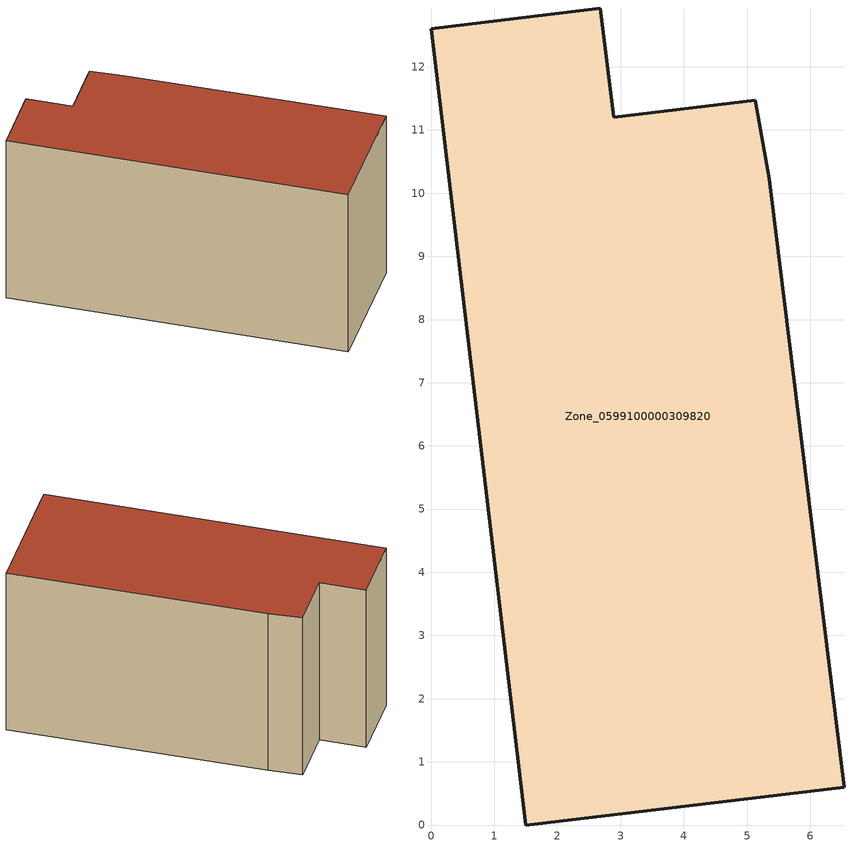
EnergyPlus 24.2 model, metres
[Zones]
Zone_0599100000309820
 floor ground (C_G): 2.89,11.2 5.13,11.47 5.35,10.23 6.54,0.6 1.5,0 0,12.6 2.68,12.93 z0
 wall outside (C_F): 5.13,11.47 2.89,11.2 2.68,12.93 0,12.6 1.5,0 6.54,0.6 5.35,10.23 5.13,11.47 z0:6.85
 roof outside (C_R): 1.5,0 6.54,0.6 5.35,10.23 5.13,11.47 2.89,11.2 2.68,12.93 0,12.6 z6.85
[BUILDING]
Pand.0599100000309820: North Axis=0; Terrain=City; Loads Convergence Tolerance Value=0.04; Temperature Convergence Tolerance Value=0.4; Solar Distribution=FullExterior; Maximum Number of Warmup Days=25; Minimum Number of Warmup Days=1
[Site:Location]
Rotterdam.The.Hague.AP_ZH_NLD Design_Conditions: Latitude=51.96; Longitude=4.45; Time Zone=1; Elevation=-4.5
[SITE:GROUNDTEMPERATURE:BUILDINGSURFACE]
18, 18, 18, 18, 18, 18, 18, 18, 18, 18, 18, 18
[MATERIAL] Thermal Absorptance=0.9; Solar Absorptance=0.7; Visible Absorptance=0.7
Name | Roughness | Thickness | Conductivity | Density | Specific Heat
G.TI.1992-2005 | MediumSmooth | 0.15 | 0.06 | 540 | 1210
F.TI.1992-2005 | Rough | 0.3 | 0.12 | 1920 | 840
R.TI.1992-2005 | MediumRough | 0.2 | 0.08 | 1500 | 1000
[CONSTRUCTION]
C_G: G.TI.1992-2005
C_F: F.TI.1992-2005
C_R: R.TI.1992-2005
[ZONE]
Zone_0599100000309820: Type=1; Multiplier=1; Ceiling Height=Autocalculate; Volume=Autocalculate; Floor Area=autocalculate; Part of Total Floor Area=Yes
[ZONEINFILTRATION:DESIGNFLOWRATE]
Infil_Zone_0599100000309820: Zone or ZoneList or Space or SpaceList=Zone_0599100000309820; Schedule=AlwaysOn; Design Flow Rate Calculation Method=Flow/Area; Flow Rate per Floor Area=0.0015; Constant Term Coefficient=1; Temperature Term Coefficient=0; Velocity Term Coefficient=0; Velocity Squared Term Coefficient=0
[HVACTEMPLATE:ZONE:IDEALLOADSAIRSYSTEM]
Zone_0599100000309820: Maximum Heating Supply Air Temperature=50; Minimum Cooling Supply Air Temperature=13; Maximum Heating Supply Air Humidity Ratio=0.0156; Minimum Cooling Supply Air Humidity Ratio=0.0077; Heating Limit=NoLimit; Cooling Limit=NoLimit; Dehumidification Control Type=ConstantSensibleHeatRatio; Cooling Sensible Heat Ratio=0.7; Dehumidification Setpoint=60; Humidification Control Type=None; Humidification Setpoint=30; Outdoor Air Method=None; Outdoor Air Flow Rate per Person=0.00944; Outdoor Air Flow Rate per Zone Floor Area=0; Outdoor Air Flow Rate per Zone=0; Demand Controlled Ventilation Type=None; Outdoor Air Economizer Type=NoEconomizer; Heat Recovery Type=None; Sensible Heat Recovery Effectiveness=0.7; Latent Heat Recovery Effectiveness=0.65
[ZONECONTROL:THERMOSTAT]
ThermostatControl_Zone_0599100000309820: Zone or ZoneList=Zone_0599100000309820; Control Type Schedule=DualSetpointControlType; Control 1=Thermostat_Zone_0599100000309820; Temperature Difference Between Cutout And Setpoint=0
[THERMOSTATSETPOINT:DUALSETPOINT]
Thermostat_Zone_0599100000309820: Heating Setpoint Temperature Schedule=HeatingSetpoint_Zone_0599100000309820; Cooling Setpoint Temperature Schedule=CoolingSetpoint_Zone_0599100000309820
[SCHEDULE:COMPACT]
HeatingSetpoint_Zone_0599100000309820: Through: 12/31, For: AllDays, Until: 24:00, 21
CoolingSetpoint_Zone_0599100000309820: Through: 12/31, For: AllDays, Until: 24:00, 24
DualSetpointControlType: Through: 12/31, For: AllDays, Until: 24:00, 4
AlwaysOn: Through: 12/31, For: AllDays, Until: 24:00, 1
